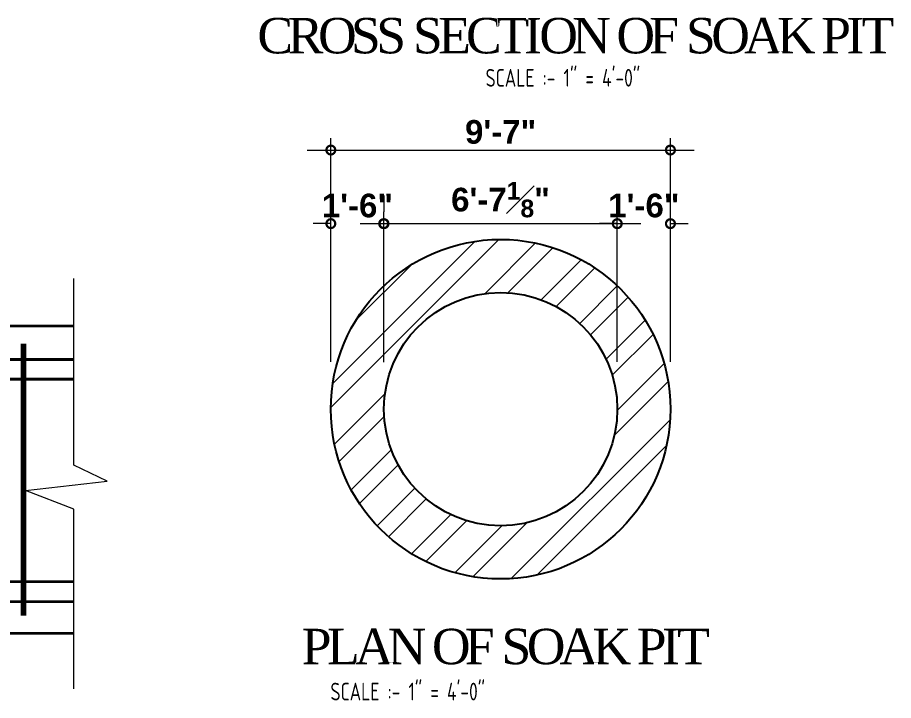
# Model space of a CAD drawing. Header units: inches. Extents: x 85856 to 287200, y -126184 to 75211.
# Drawn here: x 181177.8 to 181474.4, y -24750.8 to -24519.6 of the extents above; entities that cross this region are included whole.
import ezdxf

# ---------------------------------------------------------------- set-up
doc = ezdxf.new("R2010")
doc.units = ezdxf.units.IN
doc.header["$LTSCALE"] = 0.5
doc.header["$MEASUREMENT"] = 0
doc.header["$PDMODE"] = 66
doc.layers.add('1', color=1, linetype='Continuous')
for name, color, linetype, lineweight in [('DIM_LINE', 173, 'Continuous', 20), ('hatch', 9, 'Continuous', 5), ('STIRRUPS', 14, 'Continuous', 18), ('TEXT', 220, 'Continuous', 9), ('tile', 21, 'Continuous', 9), ('TRENCH', 1, 'Continuous', 35), ('wall', 1, 'Continuous', 40)]:
    doc.layers.add(name, color=color, linetype=linetype, lineweight=lineweight)
doc.styles.add('ordinary', font='arial.ttf')
doc.styles.add('STYLE1', font='arialbd.ttf')
doc.dimstyles.new('Ronika', dxfattribs={"dimtxt": 8, "dimasz": 6, "dimexe": 4, "dimexo": 16, "dimgap": 2, "dimtad": 1, "dimdec": 3, "dimzin": 3, "dimdsep": 46, "dimlunit": 4, "dimtxsty": 'STYLE1', "dimblk": 'DOTSMALL', "dimcen": 2, "dimdle": 8, "dimclrd": 256, "dimclre": 7, "dimclrt": 256, "dimadec": 0, "dimazin": 0, "dimtfac": 0.75, "dimtdec": 3, "dimtix": 1, "dimtofl": 0, "dimtmove": 2, "dimatfit": 3, "dimfxl": 1, "dimfrac": 1, "dimtolj": 1, "dimtzin": 0, "dimlwd": 13, "dimlwe": 13, "dimarcsym": 0})

# ---------------------------------------------------------------- blocks, each defined once
blk = doc.blocks.new('_DOTSMALL')
at = {"color": 0, "linetype": 'ByBlock', "const_width": 0.5}
blk.add_lwpolyline([(-0.0625, 0, 1), (0.0625, 0, 1)], format="xyb", close=True, dxfattribs=at)
blk = doc.blocks.new('*D524')
at = {"layer": 'Defpoints', "color": 0, "transparency": 16777216}
for p in [(-176301.19, 44057.01), (-176319.19, 43994.18), (-176301.19, 43994.11)]:
    blk.add_point(p, dxfattribs=at)
at = {"layer": 'DIM_LINE', "color": 7, "lineweight": 13, "transparency": 16777216}
for p, q in [((-176319.19, 44010.18), (-176319.19, 44061.01)), ((-176301.19, 44010.11), (-176301.19, 44061.01))]:
    blk.add_line(p, q, dxfattribs=at)
at = {"layer": 'DIM_LINE', "lineweight": 13, "transparency": 16777216}
for p, q in [((-176319.19, 44057.01), (-176325.19, 44057.01)), ((-176301.19, 44057.01), (-176295.19, 44057.01))]:
    blk.add_line(p, q, dxfattribs=at)
at = {"layer": 'DIM_LINE', "lineweight": 13, "transparency": 16777216, "xscale": 6, "yscale": 6, "zscale": 6}
blk.add_blockref('_DOTSMALL', (-176319.19, 44057.01), dxfattribs=at)
at = {"layer": 'DIM_LINE', "lineweight": 13, "transparency": 16777216, "xscale": 6, "yscale": 6, "zscale": 6, "rotation": 180}
blk.add_blockref('_DOTSMALL', (-176301.19, 44057.01), dxfattribs=at)
at = {"layer": 'DIM_LINE', "transparency": 16777216, "insert": (-176310.19, 44063.1), "char_height": 8, "attachment_point": 5, "style": 'STYLE1'}
blk.add_mtext('\\A1;1\'-6"', dxfattribs=at)
blk = doc.blocks.new('*D525')
at = {"layer": 'Defpoints', "color": 0, "transparency": 16777216}
for p in [(-176222.21, 44057.01), (-176301.3, 44050.53), (-176222.21, 44050.53)]:
    blk.add_point(p, dxfattribs=at)
at = {"layer": 'DIM_LINE', "color": 7, "lineweight": 13, "transparency": 16777216}
for p, q in [((-176301.3, 44066.53), (-176301.3, 44061.01)), ((-176222.21, 44066.53), (-176222.21, 44061.01))]:
    blk.add_line(p, q, dxfattribs=at)
at = {"layer": 'DIM_LINE', "lineweight": 13, "transparency": 16777216}
blk.add_line((-176309.3, 44057.01), (-176214.21, 44057.01), dxfattribs=at)
at = {"layer": 'DIM_LINE', "lineweight": 13, "transparency": 16777216, "xscale": 6, "yscale": 6, "zscale": 6, "rotation": 180}
blk.add_blockref('_DOTSMALL', (-176301.3, 44057.01), dxfattribs=at)
at = {"layer": 'DIM_LINE', "lineweight": 13, "transparency": 16777216, "xscale": 6, "yscale": 6, "zscale": 6}
blk.add_blockref('_DOTSMALL', (-176222.21, 44057.01), dxfattribs=at)
at = {"layer": 'DIM_LINE', "transparency": 16777216, "insert": (-176261.75, 44065.16), "char_height": 8, "attachment_point": 5, "style": 'STYLE1'}
blk.add_mtext('\\A1;6\'-7{\\H0.750000x;\\S1#8;}"', dxfattribs=at)
blk = doc.blocks.new('*D526')
at = {"layer": 'Defpoints', "color": 0, "transparency": 16777216}
for p in [(-176204.21, 44057.01), (-176222.21, 43994.19), (-176204.21, 43994.19)]:
    blk.add_point(p, dxfattribs=at)
at = {"layer": 'DIM_LINE', "color": 7, "lineweight": 13, "transparency": 16777216}
for p, q in [((-176222.21, 44010.19), (-176222.21, 44061.01)), ((-176204.21, 44010.19), (-176204.21, 44061.01))]:
    blk.add_line(p, q, dxfattribs=at)
at = {"layer": 'DIM_LINE', "lineweight": 13, "transparency": 16777216}
for p, q in [((-176222.21, 44057.01), (-176228.21, 44057.01)), ((-176204.21, 44057.01), (-176198.21, 44057.01))]:
    blk.add_line(p, q, dxfattribs=at)
at = {"layer": 'DIM_LINE', "lineweight": 13, "transparency": 16777216, "xscale": 6, "yscale": 6, "zscale": 6}
blk.add_blockref('_DOTSMALL', (-176222.21, 44057.01), dxfattribs=at)
at = {"layer": 'DIM_LINE', "lineweight": 13, "transparency": 16777216, "xscale": 6, "yscale": 6, "zscale": 6, "rotation": 180}
blk.add_blockref('_DOTSMALL', (-176204.21, 44057.01), dxfattribs=at)
at = {"layer": 'DIM_LINE', "transparency": 16777216, "insert": (-176213.21, 44063.1), "char_height": 8, "attachment_point": 5, "style": 'STYLE1'}
blk.add_mtext('\\A1;1\'-6"', dxfattribs=at)
blk = doc.blocks.new('*D527')
at = {"layer": 'Defpoints', "color": 0, "transparency": 16777216}
for p in [(-176204.21, 44081.94), (-176319.19, 43994.18), (-176204.21, 43994.19)]:
    blk.add_point(p, dxfattribs=at)
at = {"layer": 'DIM_LINE', "color": 7, "lineweight": 13, "transparency": 16777216}
for p, q in [((-176319.19, 44010.18), (-176319.19, 44085.94)), ((-176204.21, 44010.19), (-176204.21, 44085.94))]:
    blk.add_line(p, q, dxfattribs=at)
at = {"layer": 'DIM_LINE', "lineweight": 13, "transparency": 16777216}
blk.add_line((-176327.19, 44081.94), (-176196.21, 44081.94), dxfattribs=at)
at = {"layer": 'DIM_LINE', "lineweight": 13, "transparency": 16777216, "xscale": 6, "yscale": 6, "zscale": 6, "rotation": 180}
blk.add_blockref('_DOTSMALL', (-176319.19, 44081.94), dxfattribs=at)
at = {"layer": 'DIM_LINE', "lineweight": 13, "transparency": 16777216, "xscale": 6, "yscale": 6, "zscale": 6}
blk.add_blockref('_DOTSMALL', (-176204.21, 44081.94), dxfattribs=at)
at = {"layer": 'DIM_LINE', "transparency": 16777216, "insert": (-176261.7, 44088.03), "char_height": 8, "attachment_point": 5, "style": 'STYLE1'}
blk.add_mtext('\\A1;9\'-7"', dxfattribs=at)
blk = doc.blocks.new('HJGHG')
at = {"insert": (-170843.009, 55376.2318), "char_height": 6, "width": 136.473322, "attachment_point": 5, "style": 'ordinary'}
blk.add_mtext('{\\Fisocp3|c0;\\W0.8;SCALE :- 1" = 4\'-0" }', dxfattribs=at)
at = {"layer": 'TEXT', "insert": (-170946.4416, 55396.5215), "char_height": 12, "width": 950.154532, "attachment_point": 1, "style": 'ordinary'}
blk.add_mtext('{\\fTimes New Roman|b0|i0|c0|p18;\\T0.8;CROSS SECTION OF SOAK PIT}', dxfattribs=at)
blk = doc.blocks.new('DTGV')
at = {"layer": 'hatch'}
blk.add_lwpolyline([(80190.04, 75513.17), (80190.04, 75573.91), (80173.7, 75580.22), (80201.33, 75583.38), (80190.04, 75588.83), (80190.04, 75652.02)], dxfattribs=at)
at = {"layer": 'STIRRUPS', "const_width": 2}
blk.add_lwpolyline([(80173, 75630.02), (80173, 75537.93)], dxfattribs=at)
at = {"layer": 'TRENCH'}
for p, q in [((79595.63, 75636.02), (80190.04, 75636.02)), ((79595.63, 75532.02), (80190.04, 75532.02))]:
    blk.add_line(p, q, dxfattribs=at)
at = {"layer": 'wall', "color": 3}
for points in [[(79723.32, 75624.63), (80190.04, 75624.63)], [(79723.32, 75617.92), (80190.04, 75617.92)], [(79595.63, 75549.27), (80190.04, 75549.46)], [(79595.63, 75542.55), (80190.04, 75542.74)]]:
    blk.add_lwpolyline(points, dxfattribs=at)
blk = doc.blocks.new('GJHGF')
at = {"layer": 'hatch', "lineweight": 9, "ltscale": 5}
h = blk.add_hatch(dxfattribs=at)
h.set_pattern_fill('STEEL', color=256, scale=119.2698, style=0)
h.set_pattern_definition([(45, (-304724.405, 177462.562), (-10.5420605, 10.5420605), []), (45, (-304724.405, 177470.016), (-10.5420605, 10.5420605), [])])
h.paths.add_polyline_path([(-170692.2341, 55846.9242, 1), (-170807.221, 55846.9242, 1)])
h.paths.add_polyline_path([(-170789.221, 55846.9242, -1), (-170710.2341, 55846.9242, -1)], flags=16)
at = {"layer": '1', "color": 1}
for radius in [57.4934, 39.4934]:
    blk.add_circle((-170749.7275, 55846.9242), radius, dxfattribs=at)
at = {"insert": (-170781.1699, 55751.3025), "char_height": 6, "width": 136.473322, "attachment_point": 5, "style": 'ordinary'}
blk.add_mtext('{\\Fisocp3|c0;\\W0.8;SCALE :- 1" = 4\'-0" }', dxfattribs=at)
at = {"layer": 'TEXT', "insert": (-170817.069, 55772.5807), "char_height": 12, "width": 149.932109, "attachment_point": 1, "style": 'ordinary'}
blk.add_mtext('{\\fTimes New Roman|b0|i0|c0|p18;\\T0.8;PLAN OF SOAK PIT}', dxfattribs=at)
at = {"layer": 'DIM_LINE'}
for base, p1, p2, picture, middle in [((-170692.2341, 55934.6816), (-170807.221, 55846.9222), (-170692.2341, 55846.9242), '*D527', (-170749.7275, 55940.7662)), ((-170710.2341, 55909.7498), (-170789.333, 55903.2656), (-170710.2341, 55903.2656), '*D525', (-170749.7835, 55917.8937)), ((-170789.2209, 55909.7498), (-170807.221, 55846.9217), (-170789.2209, 55846.8458), '*D524', (-170798.2209, 55915.8344)), ((-170692.2341, 55909.7498), (-170710.2341, 55846.9242), (-170692.2341, 55846.9242), '*D526', (-170701.2341, 55915.8344))]:
    dim = blk.add_linear_dim(base=base, p1=p1, p2=p2, dimstyle='Ronika', dxfattribs=at)
    dim.commit()
    dim.dimension.update_dxf_attribs({"geometry": picture, "text_midpoint": middle, "insert": (5511.9712, 11852.7381)})

msp = doc.modelspace()

# ---------------------------------------------------------------- block references
at = {"color": 0, "lineweight": -3}
msp.add_blockref('DTGV', (101006.82, -100259.99), dxfattribs=at)
at = {"layer": 'tile'}
for name, p in [('HJGHG', (352205.44, -79916.22)), ('GJHGF', (352091.09, -80499.11))]:
    msp.add_blockref(name, p, dxfattribs=at)

doc.saveas('drawing.dxf')
